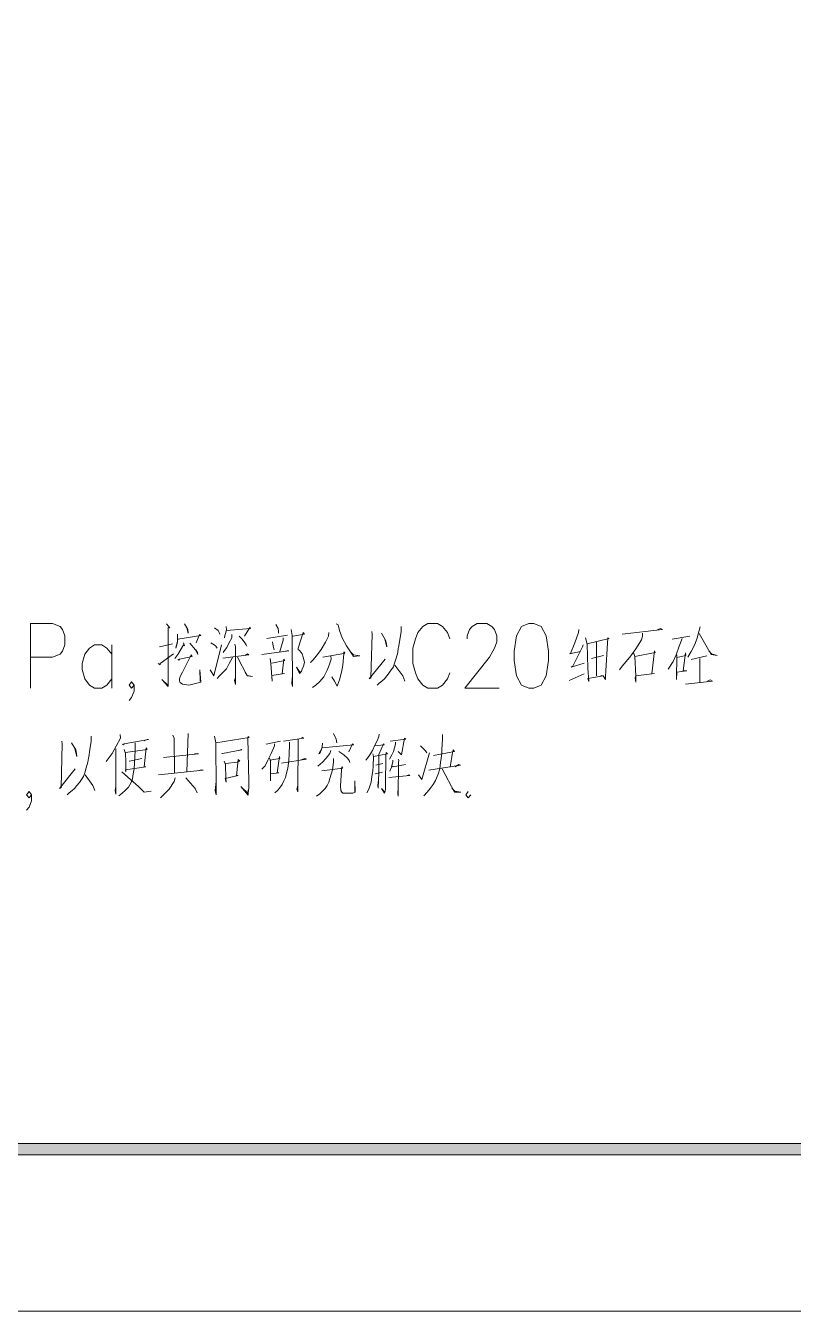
# Model space of a CAD drawing. Header units: millimetres. Extents: x 0 to 586, y 0 to 414.
# Drawn here: x 492.2 to 538.9, y 0 to 78.3 of the extents above; entities that cross this region are included whole.
import ezdxf

# ---------------------------------------------------------------- set-up
doc = ezdxf.new("R2010")
doc.units = ezdxf.units.MM

msp = doc.modelspace()

# ---------------------------------------------------------------- hatches: boundary and pattern name
h = msp.add_hatch(color=0)
h.dxf.hatch_style = 2
h.paths.add_polyline_path([(24.302861, 9.514417), (24.994306, 10.205861), (575.429944, 10.205861), (576.117861, 9.514417)])

# ---------------------------------------------------------------- linework, layer by layer
at = {"color": 0, "lineweight": 0}
for points in [[(0, 0), (585.632278, 0), (585.632278, 414.0835), (0, 414.0835)], [(522.809611, 41.87825), (522.358056, 41.691278), (522.058194, 41.126833), (521.910028, 40.188444), (521.910028, 39.624), (522.058194, 38.685611), (522.358056, 38.121167), (522.809611, 37.934194), (523.109472, 37.934194), (523.561028, 38.121167), (523.860889, 38.685611), (524.012583, 39.624), (524.012583, 40.188444), (523.860889, 41.126833), (523.561028, 41.691278), (523.109472, 41.87825)], [(24.302861, 9.514417), (24.994306, 10.205861), (575.429944, 10.205861), (576.117861, 9.514417)]]:
    msp.add_lwpolyline(points, close=True, dxfattribs=at)
for points in [[(492.463667, 37.934194), (492.463667, 41.87825), (493.814806, 41.87825), (494.266361, 41.691278), (494.414528, 41.500778), (494.566222, 41.126833), (494.566222, 40.562389), (494.414528, 40.188444), (494.266361, 40.001472), (493.814806, 39.810972), (492.463667, 39.810972)], [(500.743361, 41.8465), (500.944444, 41.599556), (500.845667, 41.631306), (500.845667, 38.618583), (500.845667, 38.276389), (500.845667, 38.025917), (500.471722, 38.463361), (500.845667, 38.089417), (500.845667, 38.244639)], [(501.836972, 41.8465), (502.038056, 41.504306), (502.06275, 41.289111), (502.013361, 41.504306)], [(503.674944, 41.599556), (503.900722, 41.444333), (503.950111, 41.320861), (503.9995, 41.225611)], [(504.373444, 41.691278), (504.398139, 41.476083), (504.345222, 41.257361), (504.295833, 41.133889), (504.271139, 41.006889)], [(504.398139, 41.444333), (505.862167, 41.567806), (505.812778, 41.631306), (505.488222, 41.102139)], [(507.403806, 41.81475), (507.551972, 41.567806), (507.576667, 41.412583), (507.576667, 41.289111)], [(508.345722, 41.504306), (508.395111, 41.133889), (508.419806, 38.025917), (508.370417, 38.244639), (508.419806, 38.678556)], [(511.07975, 41.8465), (511.203222, 41.786528), (511.277306, 41.444333), (511.450167, 41.006889), (511.700639, 40.513), (512.021667, 40.015583), (512.123972, 39.860361), (512.519083, 39.892111), (512.123972, 39.952083), (511.996972, 40.107306)], [(515.027333, 41.691278), (515.027333, 41.444333), (515.027333, 41.380833), (514.95325, 40.883417), (514.879167, 40.41775), (514.854472, 40.357778), (514.829778, 40.107306), (514.731, 39.765111), (514.632222, 39.454667), (514.558139, 39.239472), (514.431139, 39.0525), (514.307667, 38.865528), (514.1595, 38.678556), (514.011333, 38.495111), (513.859639, 38.368111), (513.686778, 38.244639), (513.563306, 38.121167)], [(518.00125, 40.939861), (517.853083, 41.313806), (517.553222, 41.691278), (517.253361, 41.87825), (516.650111, 41.87825), (516.35025, 41.691278), (516.050389, 41.313806), (515.898694, 40.939861), (515.750528, 40.375417), (515.750528, 39.437028), (515.898694, 38.872583), (516.050389, 38.498639), (516.35025, 38.121167), (516.650111, 37.934194), (517.253361, 37.934194), (517.553222, 38.121167), (517.853083, 38.498639), (518.00125, 38.872583)], [(519.056056, 40.939861), (519.056056, 41.126833), (519.204222, 41.500778), (519.355917, 41.691278), (519.655778, 41.87825), (520.2555, 41.87825), (520.555361, 41.691278), (520.707056, 41.500778), (520.85875, 41.126833), (520.85875, 40.752889), (520.707056, 40.375417), (520.407194, 39.810972), (518.904361, 37.934194), (521.006917, 37.934194)], [(525.857611, 41.504306), (525.832917, 41.320861), (525.610667, 40.696444), (525.3355, 40.047333), (525.286111, 40.015583), (525.956389, 40.170806)], [(528.489333, 41.225611), (530.951722, 41.504306), (530.824722, 41.567806), (530.627167, 41.476083)], [(533.234194, 41.659528), (533.061333, 41.006889), (533.061333, 40.978667), (532.888472, 40.541222), (532.690917, 40.170806), (532.489833, 39.828611)], [(501.787583, 40.696444), (501.836972, 40.513), (501.787583, 40.572972), (501.441861, 39.983833), (501.265472, 39.736889)], [(501.417167, 41.225611), (501.417167, 40.915167), (501.417167, 40.728194), (501.36425, 40.513), (501.314861, 40.357778), (501.339556, 40.48125), (501.392472, 40.696444), (501.441861, 40.915167), (502.831806, 41.133889), (502.757722, 41.193861), (502.556639, 40.696444)], [(503.452694, 40.696444), (503.65025, 40.572972), (503.749028, 40.48125), (503.826639, 40.357778)], [(504.719167, 41.193861), (504.719167, 41.165639), (504.719167, 41.006889), (504.546306, 40.668222), (504.422833, 40.41775), (504.271139, 40.230778), (504.197056, 40.107306)], [(505.167194, 41.102139), (505.36475, 40.915167), (505.512917, 40.696444), (505.590528, 40.572972), (505.639917, 40.48125)], [(506.857, 40.946917), (508.123472, 41.165639)], [(507.202722, 40.759944), (507.252111, 40.48125), (507.3015, 40.262528)], [(507.848306, 41.006889), (507.848306, 40.851667), (507.65075, 40.170806)], [(508.4445, 41.102139), (509.143, 41.225611), (509.065389, 41.320861), (508.769056, 40.357778), (508.769056, 40.294278), (508.843139, 40.230778), (508.941917, 40.107306), (509.016, 40.015583), (509.065389, 39.828611), (509.118306, 39.673389), (509.143, 39.486417), (509.090083, 39.271222), (509.016, 39.08425), (508.966611, 38.960778), (508.892528, 38.865528), (508.843139, 38.833778), (508.670278, 39.207722), (508.867833, 38.897278), (508.917222, 38.897278)], [(510.631722, 41.320861), (510.607028, 41.102139), (510.434167, 40.728194), (510.159, 40.294278), (509.887361, 39.892111), (509.661583, 39.641639), (509.513417, 39.486417)], [(513.23875, 41.380833), (513.263444, 41.225611), (513.189361, 38.555083), (513.090583, 38.495111), (514.060722, 39.705139)], [(513.834944, 41.289111), (514.085417, 40.851667), (514.134806, 40.636472), (514.1595, 40.4495), (514.036028, 40.915167)], [(526.25625, 41.006889), (526.355028, 40.604722), (526.404417, 39.144222), (526.453806, 38.336361), (526.404417, 38.523333), (527.321639, 38.678556), (527.247556, 38.710306), (527.099389, 38.650333)], [(526.355028, 40.636472), (527.695583, 40.946917), (527.6215, 41.006889), (527.498028, 38.989), (527.473333, 38.618583), (527.473333, 38.463361), (527.321639, 38.678556)], [(526.926528, 38.678556), (526.926528, 40.759944)], [(529.734639, 41.289111), (529.734639, 41.102139), (529.657028, 40.883417), (529.311306, 40.326028), (529.011444, 39.892111), (528.739806, 39.549917), (528.489333, 39.271222), (528.316472, 39.0525)], [(532.144111, 40.946917), (531.967722, 40.48125), (531.770167, 39.952083), (531.597306, 39.549917), (531.297444, 39.08425)], [(532.613306, 41.102139), (531.523222, 40.915167)], [(533.184806, 41.257361), (533.908, 39.983833), (534.278417, 39.920333), (533.932694, 40.015583), (533.756306, 40.202556)], [(497.420194, 40.001472), (497.120333, 40.375417), (496.820472, 40.562389), (496.368917, 40.562389), (496.069056, 40.375417), (495.769194, 40.001472), (495.6175, 39.437028), (495.6175, 39.059556), (495.769194, 38.498639), (496.069056, 38.121167), (496.368917, 37.934194), (496.820472, 37.934194), (497.120333, 38.121167), (497.420194, 38.498639)], [(497.420194, 40.562389), (497.420194, 37.934194)], [(500.249472, 39.426444), (500.372944, 39.362944), (500.372944, 39.426444), (501.166694, 40.015583)], [(500.323556, 40.4495), (501.117306, 40.636472)], [(501.441861, 39.673389), (501.49125, 39.641639), (501.540639, 39.705139), (502.309694, 39.860361), (502.260306, 39.952083), (501.988667, 39.426444), (501.7135, 38.897278), (501.590028, 38.650333), (501.540639, 38.495111), (501.540639, 38.368111), (501.590028, 38.276389), (501.7135, 38.181139), (501.861667, 38.152917), (502.112139, 38.121167), (502.831806, 38.308139), (502.782417, 39.0525), (502.807111, 38.368111)], [(502.161528, 40.668222), (502.50725, 40.262528), (502.658944, 39.983833), (502.63425, 40.107306), (502.531944, 40.262528)], [(503.403306, 39.0525), (503.625556, 38.678556), (504.098278, 40.572972)], [(504.172361, 39.765111), (505.763389, 39.952083), (505.689306, 40.015583), (505.537611, 39.920333)], [(504.916722, 40.604722), (504.941417, 40.4495), (504.941417, 38.152917), (504.892028, 38.399861), (504.941417, 38.586833)], [(506.557139, 39.983833), (508.197556, 40.202556), (508.098778, 40.202556), (507.897694, 40.170806)], [(510.257778, 39.828611), (511.552472, 40.047333), (511.552472, 40.139056), (511.601861, 40.075556), (511.552472, 40.015583), (511.474861, 39.331194), (511.400778, 38.897278), (511.277306, 38.431611), (511.153833, 38.121167), (511.129139, 38.057667), (510.980972, 38.368111), (510.804583, 38.618583)], [(526.104556, 40.572972), (526.079861, 40.4495), (525.68475, 39.673389), (525.483667, 39.271222), (525.384889, 39.207722), (526.182167, 39.454667)], [(526.626667, 39.736889), (527.349861, 39.920333)], [(529.187833, 40.107306), (529.261917, 39.860361), (529.311306, 38.678556), (529.311306, 38.308139), (529.286611, 38.555083), (529.311306, 38.678556), (530.454306, 38.833778), (530.302611, 38.805556), (530.454306, 40.202556), (530.503694, 40.107306), (529.261917, 39.860361)], [(531.819556, 39.952083), (531.794861, 38.463361), (531.819556, 38.897278), (532.41575, 38.989), (532.1935, 38.989), (532.341667, 40.075556), (532.366361, 39.920333), (531.819556, 39.796861)], [(504.768556, 39.796861), (504.571, 39.426444), (504.398139, 39.116), (504.197056, 38.897278), (503.974806, 38.678556), (503.826639, 38.523333)], [(505.068417, 39.828611), (505.664611, 38.678556), (505.985639, 38.650333), (505.664611, 38.710306), (505.537611, 38.897278)], [(507.054556, 39.736889), (507.103944, 39.426444), (507.178028, 38.368111), (507.153333, 38.710306), (507.922389, 38.833778), (507.798917, 38.805556), (507.897694, 39.705139), (507.950611, 39.609889), (507.153333, 39.454667)], [(510.755194, 39.892111), (510.779889, 39.705139), (510.656417, 39.331194), (510.532944, 39.02075), (510.335389, 38.618583), (510.084917, 38.336361), (509.837972, 38.121167), (509.636889, 37.965944)], [(515.253111, 38.368111), (515.129639, 38.678556), (514.656917, 39.331194)], [(533.632833, 39.892111), (532.690917, 39.673389)], [(533.2095, 39.736889), (533.2095, 38.308139)], [(525.261417, 38.399861), (526.182167, 38.805556)], [(532.341667, 38.181139), (533.982083, 38.368111), (533.855083, 38.431611), (533.682222, 38.368111)], [(498.771333, 38.121167), (498.623167, 37.934194), (498.471472, 38.121167), (498.623167, 38.311667), (498.771333, 38.121167), (498.771333, 37.747222), (498.623167, 37.36975), (498.471472, 37.182778)], [(494.375722, 34.706278), (494.400417, 34.551056), (494.326333, 31.880528), (494.227556, 31.817028), (495.197694, 33.027056)], [(496.164306, 35.016722), (496.164306, 34.76625), (496.164306, 34.706278), (496.090222, 34.208861), (496.016139, 33.743194), (495.991444, 33.679694), (495.96675, 33.43275), (495.867972, 33.090556), (495.769194, 32.780111), (495.695111, 32.561389), (495.568111, 32.374417), (495.444639, 32.190972), (495.296472, 32.004), (495.148306, 31.817028), (494.996611, 31.693556), (494.82375, 31.570083), (494.700278, 31.443083)], [(494.971917, 34.611028), (495.222389, 34.177111), (495.271778, 33.958389), (495.296472, 33.774944), (495.173, 34.240611)], [(497.928194, 35.108444), (497.952889, 34.889722), (497.68125, 34.395833), (497.434306, 33.958389), (497.257917, 33.711444), (497.085056, 33.4645)], [(498.848944, 34.611028), (498.848944, 34.145361), (498.82425, 33.743194), (498.799556, 33.36925), (498.774861, 33.027056), (498.725472, 32.716611), (498.676083, 32.406167), (498.602, 32.190972), (498.425611, 31.90875), (498.228056, 31.693556), (498.055194, 31.538333), (497.854111, 31.383111)], [(498.055194, 34.519306), (498.129278, 34.487556), (498.178667, 34.551056), (499.642694, 34.798), (499.568611, 34.798), (499.39575, 34.7345)], [(501.134944, 35.076694), (501.209028, 34.889722), (501.233722, 32.780111)], [(502.076861, 35.171944), (501.978083, 32.843611)], [(503.667889, 35.016722), (503.741972, 34.611028), (503.741972, 34.487556), (503.766667, 31.97225), (503.766667, 31.443083), (503.717278, 31.693556), (503.766667, 32.250944)], [(503.741972, 34.611028), (505.781028, 34.921472), (505.728111, 34.984972), (505.703417, 34.889722), (505.756333, 32.250944), (505.756333, 32.159222), (505.756333, 31.880528), (505.728111, 31.538333), (505.728111, 31.414861), (505.283611, 31.9405), (505.703417, 31.538333), (505.728111, 31.753528)], [(507.319139, 34.551056), (507.319139, 34.424056), (507.121583, 33.958389), (506.924028, 33.556222), (506.747639, 33.214028), (506.550083, 32.998833)], [(506.821722, 34.519306), (507.693083, 34.706278)], [(508.239889, 34.642778), (508.239889, 34.487556), (508.215194, 33.930167), (508.1905, 33.524472), (508.141111, 33.058806), (508.0635, 32.748361), (507.989417, 32.501417), (507.890639, 32.282694), (507.791861, 32.063972), (507.619, 31.848778), (507.520222, 31.725306), (507.343833, 31.570083)], [(507.865944, 34.706278), (509.107722, 34.889722), (509.033639, 34.921472), (508.959556, 34.889722)], [(508.762, 34.798), (508.737306, 31.630056), (508.684389, 31.785278), (508.737306, 32.03575)], [(510.250722, 34.579278), (510.226028, 34.364083), (510.176639, 34.208861), (510.12725, 34.053639), (510.077861, 33.958389), (510.028472, 33.930167), (510.226028, 34.300583), (512.138083, 34.487556), (512.064, 34.551056), (511.84175, 34.053639)], [(510.921, 35.171944), (511.069167, 34.82975), (511.122083, 34.611028)], [(513.704417, 35.140194), (513.679722, 34.984972), (513.580944, 34.7345), (513.42925, 34.455806), (513.281083, 34.145361), (513.157611, 33.930167), (512.98475, 33.679694), (512.885972, 33.556222)], [(513.404556, 34.424056), (514.00075, 34.487556), (513.951361, 34.551056), (513.679722, 33.898417), (513.679722, 32.780111), (513.630333, 31.848778), (513.605639, 32.03575), (513.655028, 32.346194)], [(514.69925, 34.642778), (514.69925, 34.519306), (514.57225, 34.085389), (514.473472, 33.866667), (514.325306, 33.619722)], [(514.374694, 34.706278), (515.320139, 34.82975), (515.246056, 34.889722), (515.044972, 33.866667), (514.847417, 34.085389)], [(517.553222, 35.108444), (517.553222, 34.82975), (517.503833, 34.208861), (517.503833, 33.958389), (517.479139, 33.679694), (517.42975, 33.401), (517.380361, 33.027056), (517.281583, 32.688389), (517.133417, 32.314444), (516.981722, 32.063972), (516.808861, 31.817028), (516.611306, 31.598306), (516.410222, 31.383111)], [(497.656556, 34.240611), (497.656556, 31.474833), (497.631861, 31.693556), (497.656556, 31.9405)], [(498.178667, 34.208861), (498.25275, 33.958389), (498.277444, 33.4645), (498.277444, 32.843611), (498.25275, 32.967083), (499.494528, 33.154056), (499.39575, 33.154056), (499.519222, 34.300583), (499.568611, 34.208861), (498.25275, 34.021889)], [(500.563444, 33.711444), (502.69775, 33.930167), (502.623667, 33.958389), (502.450806, 33.930167)], [(504.115917, 33.958389), (504.165306, 33.958389), (505.333, 34.177111), (505.308306, 34.208861), (505.160139, 34.145361)], [(507.022806, 33.679694), (507.072194, 33.524472), (507.072194, 32.282694), (507.072194, 32.716611), (507.594306, 32.780111), (507.492, 32.780111), (507.619, 33.774944), (507.643694, 33.647944), (507.0475, 33.556222)], [(510.748139, 34.145361), (510.69875, 33.958389), (510.472972, 33.679694), (510.250722, 33.43275), (510.102556, 33.309278), (509.954389, 33.182278)], [(511.245556, 34.085389), (511.541889, 33.866667), (511.767667, 33.679694), (511.866444, 33.524472), (511.915833, 33.401)], [(513.305778, 33.930167), (513.355167, 33.774944), (513.330472, 33.182278), (513.305778, 32.903583), (513.256389, 32.561389), (513.207, 32.219194), (513.132917, 31.97225), (513.058833, 31.785278), (512.935361, 31.570083)], [(513.355167, 33.774944), (514.201833, 33.930167), (514.12775, 34.021889), (514.103056, 33.834917), (514.078361, 32.004), (514.078361, 31.785278), (514.053667, 31.661806), (514.025444, 31.538333), (513.827889, 31.817028), (514.025444, 31.630056)], [(516.089194, 32.656639), (516.28675, 32.374417), (516.759472, 33.990139)], [(516.212667, 34.424056), (516.385528, 34.240611), (516.512528, 34.113611), (516.586611, 33.990139)], [(517.006417, 33.834917), (518.276417, 34.085389), (518.198806, 34.177111), (518.149417, 34.021889), (518.025944, 33.122306)], [(498.475, 33.492722), (498.499694, 33.492722), (499.247583, 33.647944)], [(500.263583, 32.656639), (502.972917, 32.935333), (502.849444, 32.967083), (502.69775, 32.903583)], [(504.264083, 33.492722), (504.338167, 33.277528), (504.362861, 32.437917), (504.387556, 32.219194), (504.313472, 32.437917), (505.107222, 32.624889), (505.057833, 32.624889), (505.008444, 32.593139), (505.107222, 33.587972), (505.209528, 33.492722), (505.057833, 33.43275), (504.338167, 33.3375)], [(507.742472, 33.36925), (509.280583, 33.619722), (509.181806, 33.647944), (508.98425, 33.587972)], [(510.921, 33.647944), (510.921, 33.43275), (510.846917, 32.967083), (510.772833, 32.688389), (510.69875, 32.437917), (510.624667, 32.219194), (510.525889, 32.004), (510.398889, 31.817028), (510.250722, 31.661806), (510.077861, 31.506583), (509.876778, 31.351361)], [(510.201333, 32.903583), (511.4925, 33.058806), (511.418417, 33.154056), (511.393722, 32.967083), (511.344333, 31.97225), (511.369028, 31.693556), (511.418417, 31.598306), (511.4925, 31.538333), (511.615972, 31.538333), (511.742972, 31.538333), (512.088694, 31.538333), (512.212167, 31.598306), (512.236861, 31.630056), (512.212167, 32.282694), (512.212167, 31.598306)], [(513.482167, 33.245778), (513.926667, 33.3375)], [(514.522861, 33.556222), (514.522861, 33.4645), (514.448778, 33.122306), (514.35, 32.871833)], [(514.498167, 33.182278), (514.547556, 33.154056), (515.295444, 33.277528)], [(514.872111, 33.619722), (514.896806, 33.524472), (514.872111, 33.43275), (514.847417, 31.351361), (514.822722, 31.538333), (514.847417, 31.848778)], [(516.710083, 32.935333), (518.646833, 33.245778), (518.548056, 33.277528), (518.325806, 33.154056)], [(517.528528, 33.027056), (518.276417, 31.598306), (518.671528, 31.598306), (518.301111, 31.661806), (518.124722, 31.848778)], [(496.390083, 31.693556), (496.266611, 32.004), (495.793889, 32.656639)], [(498.0305, 32.843611), (498.549083, 32.374417), (499.0465, 31.9405), (499.39575, 31.598306), (499.819083, 31.661806)], [(501.283111, 32.469667), (501.209028, 32.250944), (500.909167, 31.785278), (500.662222, 31.538333), (500.390583, 31.259639)], [(501.928694, 32.469667), (502.500194, 31.817028), (502.623667, 31.570083)], [(513.901972, 32.811861), (513.453944, 32.716611)], [(514.275917, 32.501417), (515.567083, 32.624889), (515.493, 32.656639), (515.394222, 32.624889)], [(492.530694, 31.446611), (492.379, 31.259639), (492.227306, 31.446611), (492.379, 31.633583), (492.530694, 31.446611), (492.530694, 31.069139), (492.379, 30.695194), (492.227306, 30.508222)], [(519.119556, 31.633583), (518.971389, 31.446611), (519.119556, 31.259639), (519.27125, 31.446611)]]:
    msp.add_lwpolyline(points, dxfattribs=at)

doc.saveas('drawing.dxf')
